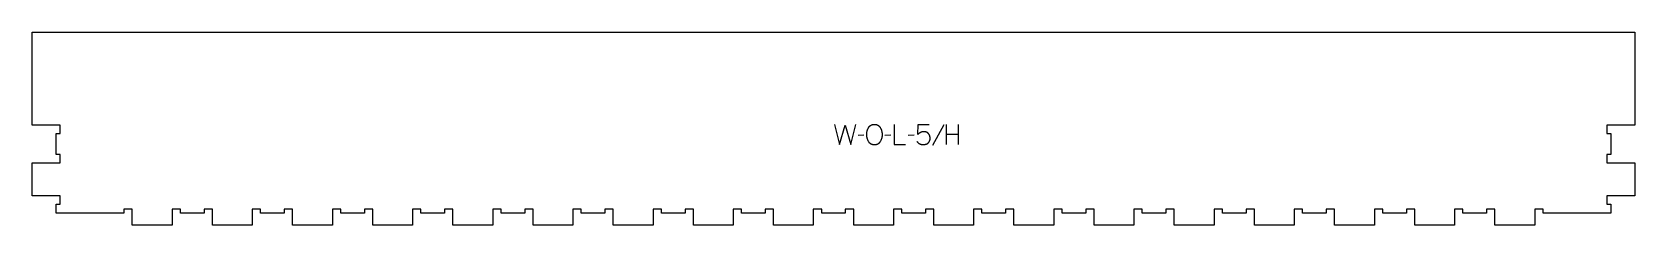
# Model space of a CAD drawing. Extents: x -1200 to 1200, y -151 to 139.
import ezdxf

# ---------------------------------------------------------------- set-up
doc = ezdxf.new("R2010")
doc.units = 0
doc.layers.add('1_ANYTOOL_1MMDEEP_LABELS_S', color=2, linetype='CONTINUOUS')
doc.layers.add('4_ANYTOOL_CUTTHROUGH_OUTSI', color=5, linetype='CONTINUOUS')

msp = doc.modelspace()

# ---------------------------------------------------------------- linework, layer by layer
at = {"layer": '1_ANYTOOL_1MMDEEP_LABELS_S'}
for p, q in [((168.7, 0), (168.7, -30)), ((187, -30), (187, 0)), ((45.6, -16.1), (36.9, -16.2)), ((85.7, -16.1), (76.9, -16.2)), ((120.6, -16.1), (111.8, -16.2)), ((165.2, -0.5), (148, -31.2)), ((187, -14.7), (168.7, -14.7))]:
    msp.add_line(p, q, dxfattribs=at)
for points in [[(1.3, 0), (9, -30), (17.4, -0.9), (25.9, -30), (33.4, 0)], [(90.8, 0), (90.8, -30), (107.9, -30)], [(124.8, -25.2), (125.1, -25.5), (125.3, -25.8), (125.5, -26.1), (125.7, -26.4), (125.9, -26.6), (126.2, -26.9), (126.4, -27.1), (126.6, -27.3), (126.9, -27.5), (127.1, -27.8), (127.4, -28), (127.6, -28.1), (127.9, -28.3), (128.2, -28.5), (128.5, -28.7), (128.7, -28.8), (129, -29), (129.3, -29.1), (129.6, -29.2), (129.9, -29.3), (130.2, -29.4), (130.5, -29.5), (130.8, -29.6), (131.1, -29.7), (131.4, -29.8), (131.8, -29.8), (132.1, -29.9), (132.4, -29.9), (132.8, -30), (133.1, -30), (133.4, -30), (133.8, -30), (134.2, -30), (134.6, -30), (135, -30), (135.4, -29.9), (135.8, -29.9), (136.2, -29.9), (136.6, -29.8), (136.9, -29.7), (137.3, -29.7), (137.6, -29.6), (138, -29.5), (138.3, -29.4), (138.7, -29.3), (139, -29.2), (139.3, -29.1), (139.6, -29), (139.8, -28.9), (139.9, -28.8), (140.1, -28.8), (140.2, -28.7), (140.4, -28.6), (140.5, -28.5), (140.7, -28.4), (140.8, -28.3), (141, -28.2), (141.1, -28.1), (141.3, -28), (141.4, -27.9), (141.5, -27.7), (141.7, -27.6), (141.8, -27.5), (141.9, -27.4), (142, -27.2), (142.2, -27.1), (142.3, -26.9), (142.4, -26.8), (142.5, -26.6), (142.6, -26.5), (142.8, -26.3), (142.9, -26.2), (143, -26), (143.1, -25.8), (143.2, -25.6), (143.3, -25.5), (143.5, -25.1), (143.7, -24.7), (143.8, -24.4), (143.9, -24.2), (144, -23.9), (144.1, -23.7), (144.2, -23.5), (144.3, -23.2), (144.3, -23), (144.4, -22.7), (144.5, -22.5), (144.5, -22.3), (144.6, -22), (144.6, -21.8), (144.6, -21.5), (144.6, -21.3), (144.6, -21.1), (144.6, -20.8), (144.6, -20.6), (144.6, -20.3), (144.6, -20), (144.6, -19.8), (144.6, -19.5), (144.6, -19.3), (144.5, -19), (144.5, -18.8), (144.5, -18.5), (144.4, -18.3), (144.4, -18), (144.3, -17.8), (144.2, -17.6), (144.2, -17.3), (144.1, -17.1), (144, -16.9), (144, -16.7), (143.9, -16.4), (143.8, -16.2), (143.7, -16), (143.6, -15.8), (143.5, -15.6), (143.4, -15.4), (143.3, -15.2), (143.2, -15), (143.1, -14.8), (142.9, -14.6), (142.8, -14.4), (142.7, -14.2), (142.5, -14), (142.4, -13.8), (142.2, -13.6), (142.1, -13.4), (141.9, -13.3), (141.8, -13.1), (141.6, -12.9), (141.4, -12.8), (141.3, -12.6), (141.1, -12.5), (140.9, -12.4), (140.7, -12.2), (140.5, -12.1), (140.3, -12), (140.1, -11.9), (139.9, -11.7), (139.7, -11.6), (139.5, -11.5), (139.3, -11.4), (139.1, -11.4), (138.9, -11.3), (138.6, -11.2), (138.4, -11.1), (138.2, -11.1), (137.9, -11), (137.7, -10.9), (137.4, -10.9), (137.2, -10.9), (136.9, -10.8), (136.7, -10.8), (136.4, -10.8), (136.1, -10.7), (135.9, -10.7), (135.6, -10.7), (135.3, -10.7), (134.9, -10.7), (134.6, -10.7), (134.3, -10.8), (133.9, -10.8), (133.6, -10.8), (133.3, -10.9), (132.9, -10.9), (132.6, -11), (132.3, -11.1), (132, -11.2), (131.7, -11.3), (131.4, -11.4), (131.1, -11.5), (130.8, -11.6), (130.6, -11.7), (130.3, -11.9), (129.7, -12.2), (129.5, -12.3), (129.2, -12.5), (128.9, -12.7), (128.7, -12.8), (128.4, -13), (128.1, -13.2), (127.9, -13.4), (127.6, -13.6), (127.3, -13.8), (127.1, -14.1), (126.8, -14.3), (126.6, -14.5), (126, -15), (126.8, 0), (143, 0)]]:
    msp.add_lwpolyline(points, dxfattribs=at)
msp.add_lwpolyline([(61.7, 0.3), (62.1, 0.3), (62.5, 0.3), (62.8, 0.3), (63, 0.3), (63.2, 0.2), (63.3, 0.2), (63.5, 0.2), (63.7, 0.2), (63.8, 0.1), (64, 0.1), (64.2, 0.1), (64.3, 0), (64.5, 0), (64.6, -0.1), (64.8, -0.1), (65, -0.2), (65.1, -0.2), (65.3, -0.3), (65.4, -0.4), (65.6, -0.4), (65.7, -0.5), (65.9, -0.6), (66, -0.6), (66.1, -0.7), (66.3, -0.8), (66.4, -0.9), (66.5, -1), (66.7, -1.1), (67.1, -1.3), (67.3, -1.5), (67.6, -1.7), (67.8, -1.9), (68.1, -2.1), (68.3, -2.4), (68.5, -2.6), (68.7, -2.8), (68.9, -3.1), (69.1, -3.3), (69.3, -3.5), (69.5, -3.8), (69.7, -4.1), (69.9, -4.3), (70.1, -4.6), (70.4, -5.2), (70.6, -5.5), (70.7, -5.8), (70.9, -6.1), (71, -6.4), (71.2, -6.7), (71.3, -7), (71.4, -7.3), (71.5, -7.6), (71.7, -7.9), (71.8, -8.2), (71.9, -8.6), (72, -8.9), (72.1, -9.2), (72.1, -9.6), (72.4, -10.6), (72.5, -11.3), (72.6, -11.9), (72.7, -12.6), (72.8, -13.2), (72.8, -13.9), (72.8, -14.5), (72.9, -15.2), (72.8, -15.8), (72.8, -16.4), (72.8, -17.1), (72.7, -17.7), (72.6, -18.4), (72.5, -19), (72.3, -19.6), (72.2, -20.3), (72, -20.9), (71.8, -21.5), (71.5, -22.2), (71.3, -22.8), (71, -23.5), (70.7, -24.1), (70.4, -24.7), (70.1, -25.4), (69.9, -25.7), (69.7, -26), (69.5, -26.3), (69.3, -26.6), (69.1, -26.8), (68.9, -27.1), (68.7, -27.4), (68.5, -27.6), (68.4, -27.7), (68.3, -27.8), (68.2, -28), (68, -28.1), (67.9, -28.2), (67.8, -28.3), (67.7, -28.4), (67.6, -28.5), (67.4, -28.6), (67.3, -28.7), (67.2, -28.8), (67.1, -28.9), (66.9, -28.9), (66.8, -29), (66.7, -29.1), (66.5, -29.2), (66.4, -29.3), (66.2, -29.4), (66.1, -29.4), (66, -29.5), (65.8, -29.6), (65.7, -29.6), (65.5, -29.7), (65.4, -29.8), (65.2, -29.8), (65.1, -29.9), (64.9, -29.9), (64.8, -30), (64.5, -30.1), (64.1, -30.2), (63.8, -30.2), (63.5, -30.3), (63.2, -30.3), (62.8, -30.4), (62.5, -30.4), (62.1, -30.5), (61.7, -30.5), (61.4, -30.5), (61, -30.5), (60.6, -30.5), (60.2, -30.4), (59.9, -30.4), (59.5, -30.3), (59.2, -30.3), (58.8, -30.2), (58.5, -30.1), (58.2, -30.1), (57.8, -30), (57.7, -29.9), (57.5, -29.9), (57.4, -29.8), (57.2, -29.7), (57.1, -29.7), (56.9, -29.6), (56.8, -29.5), (56.6, -29.5), (56.5, -29.4), (56.3, -29.3), (56.2, -29.3), (56, -29.2), (55.9, -29.1), (55.8, -29), (55.6, -28.9), (55.5, -28.8), (55.4, -28.7), (55.2, -28.6), (55.1, -28.5), (55, -28.4), (54.9, -28.3), (54.7, -28.2), (54.6, -28.1), (54.5, -28), (54.4, -27.9), (54.2, -27.8), (54.1, -27.7), (54, -27.6), (53.9, -27.4), (53.8, -27.3), (53.6, -27), (53.4, -26.8), (53.2, -26.5), (53, -26.2), (52.8, -25.9), (52.6, -25.6), (52.4, -25.3), (52.1, -24.6), (51.8, -24), (51.5, -23.3), (51.2, -22.7), (51, -22), (50.7, -21.4), (50.5, -20.7), (50.4, -20.1), (50.2, -19.4), (50.1, -18.8), (49.9, -18.1), (49.8, -17.5), (49.8, -16.8), (49.7, -16.2), (49.7, -15.5), (49.7, -14.9), (49.7, -14.2), (49.7, -13.5), (49.8, -12.8), (49.9, -12.1), (50, -11.5), (50.1, -10.8), (50.2, -10.1), (50.4, -9.5), (50.6, -8.8), (50.8, -8.2), (51, -7.6), (51.3, -6.9), (51.6, -6.3), (51.9, -5.7), (52.2, -5.1), (52.5, -4.5), (52.7, -4.2), (52.9, -3.9), (53.1, -3.6), (53.3, -3.4), (53.5, -3.1), (53.8, -2.9), (54, -2.6), (54.2, -2.4), (54.3, -2.3), (54.4, -2.2), (54.6, -2.1), (54.7, -1.9), (54.8, -1.8), (54.9, -1.7), (55.1, -1.6), (55.2, -1.5), (55.3, -1.5), (55.5, -1.4), (55.6, -1.3), (55.7, -1.2), (55.9, -1.1), (56, -1), (56.2, -0.9), (56.3, -0.9), (56.4, -0.8), (56.6, -0.7), (56.9, -0.6), (57.2, -0.5), (57.5, -0.3), (57.8, -0.2), (58.1, -0.1), (58.5, 0), (58.8, 0), (59.1, 0.1), (59.5, 0.2), (59.8, 0.2), (60.2, 0.3), (60.6, 0.3), (60.9, 0.3), (61.3, 0.3)], close=True, dxfattribs=at)
at = {"layer": '4_ANYTOOL_CUTTHROUGH_OUTSI'}
msp.add_lwpolyline([(-222.2, -126.9), (-222.2, -132.7), (-257.7, -132.7), (-257.7, -126.9, 0.414214), (-258, -126.7), (-270, -126.7, 0.414214), (-270.2, -126.9), (-270.2, -150.7), (-329.7, -150.7), (-329.7, -126.9, 0.414214), (-330, -126.7), (-342, -126.7, 0.414214), (-342.2, -126.9), (-342.2, -132.7), (-377.7, -132.7), (-377.7, -126.9, 0.414214), (-378, -126.7), (-390, -126.7, 0.414214), (-390.2, -126.9), (-390.2, -150.7), (-449.7, -150.7), (-449.7, -126.9, 0.414214), (-450, -126.7), (-462, -126.7, 0.414214), (-462.2, -126.9), (-462.2, -132.7), (-497.7, -132.7), (-497.7, -126.9, 0.414214), (-498, -126.7), (-510, -126.7, 0.414214), (-510.2, -126.9), (-510.2, -150.7), (-569.7, -150.7), (-569.7, -126.9, 0.414214), (-570, -126.7), (-582, -126.7, 0.414214), (-582.2, -126.9), (-582.2, -132.7), (-617.7, -132.7), (-617.7, -126.9, 0.414214), (-618, -126.7), (-630, -126.7, 0.414214), (-630.2, -126.9), (-630.2, -150.7), (-689.7, -150.7), (-689.7, -126.9, 0.414214), (-690, -126.7), (-702, -126.7, 0.414214), (-702.2, -126.9), (-702.2, -132.7), (-737.7, -132.7), (-737.7, -126.9, 0.414214), (-738, -126.7), (-750, -126.7, 0.414214), (-750.2, -126.9), (-750.2, -150.7), (-809.7, -150.7), (-809.7, -126.9, 0.414214), (-810, -126.7), (-822, -126.7, 0.414214), (-822.2, -126.9), (-822.2, -132.7), (-857.7, -132.7), (-857.7, -126.9, 0.414214), (-858, -126.7), (-870, -126.7, 0.414214), (-870.2, -126.9), (-870.2, -150.7), (-929.7, -150.7), (-929.7, -126.9, 0.414214), (-930, -126.7), (-942, -126.7, 0.414214), (-942.2, -126.9), (-942.2, -132.7), (-977.7, -132.7), (-977.7, -126.9, 0.414214), (-978, -126.7), (-990, -126.7, 0.414214), (-990.2, -126.9), (-990.2, -150.7), (-1049.7, -150.7), (-1049.7, -126.9, 0.414214), (-1050, -126.7), (-1062, -126.7, 0.414214), (-1062.2, -126.9), (-1062.2, -132.7), (-1163.7, -132.7), (-1163.7, -119.2), (-1158, -119.2, 0.414214), (-1157.7, -118.9), (-1157.7, -106.9, 0.414214), (-1158, -106.7), (-1199.7, -106.7), (-1199.7, -57.2), (-1158, -57.2, 0.414214), (-1157.7, -56.9), (-1157.7, -44.9, 0.414214), (-1158, -44.7), (-1163.7, -44.7), (-1163.7, -13.2), (-1158, -13.2, 0.414214), (-1157.7, -12.9), (-1157.7, -0.9, 0.414214), (-1158, -0.7), (-1199.7, -0.7), (-1199.7, 138.8), (0, 138.8), (1199.7, 138.8), (1199.7, -0.7), (1158, -0.7, 0.414214), (1157.7, -0.9), (1157.7, -12.9, 0.414214), (1158, -13.2), (1163.7, -13.2), (1163.7, -44.7), (1158, -44.7, 0.414214), (1157.7, -44.9), (1157.7, -56.9, 0.414214), (1158, -57.2), (1199.7, -57.2), (1199.7, -106.7), (1158, -106.7, 0.414214), (1157.7, -106.9), (1157.7, -118.9, 0.414214), (1158, -119.2), (1163.7, -119.2), (1163.7, -132.7), (1062.2, -132.7), (1062.2, -126.9, 0.414214), (1062, -126.7), (1050, -126.7, 0.414214), (1049.7, -126.9), (1049.7, -150.7), (990.2, -150.7), (990.2, -126.9, 0.414214), (990, -126.7), (978, -126.7, 0.414214), (977.7, -126.9), (977.7, -132.7), (942.2, -132.7), (942.2, -126.9, 0.414214), (942, -126.7), (930, -126.7, 0.414214), (929.7, -126.9), (929.7, -150.7), (870.2, -150.7), (870.2, -126.9, 0.414214), (870, -126.7), (858, -126.7, 0.414214), (857.7, -126.9), (857.7, -132.7), (822.2, -132.7), (822.2, -126.9, 0.414214), (822, -126.7), (810, -126.7, 0.414214), (809.7, -126.9), (809.7, -150.7), (750.2, -150.7), (750.2, -126.9, 0.414214), (750, -126.7), (738, -126.7, 0.414214), (737.7, -126.9), (737.7, -132.7), (702.2, -132.7), (702.2, -126.9, 0.414214), (702, -126.7), (690, -126.7, 0.414214), (689.7, -126.9), (689.7, -150.7), (630.2, -150.7), (630.2, -126.9, 0.414214), (630, -126.7), (618, -126.7, 0.414214), (617.7, -126.9), (617.7, -132.7), (582.2, -132.7), (582.2, -126.9, 0.414214), (582, -126.7), (570, -126.7, 0.414214), (569.7, -126.9), (569.7, -150.7), (510.2, -150.7), (510.2, -126.9, 0.414214), (510, -126.7), (498, -126.7, 0.414214), (497.7, -126.9), (497.7, -132.7), (462.2, -132.7), (462.2, -126.9, 0.414214), (462, -126.7), (450, -126.7, 0.414214), (449.7, -126.9), (449.7, -150.7), (390.2, -150.7), (390.2, -126.9, 0.414214), (390, -126.7), (378, -126.7, 0.414214), (377.7, -126.9), (377.7, -132.7), (342.2, -132.7), (342.2, -126.9, 0.414214), (342, -126.7), (330, -126.7, 0.414214), (329.7, -126.9), (329.7, -150.7), (270.2, -150.7), (270.2, -126.9, 0.414214), (270, -126.7), (258, -126.7, 0.414214), (257.7, -126.9), (257.7, -132.7), (222.2, -132.7), (222.2, -126.9, 0.414213), (222, -126.7), (210, -126.7, 0.414214), (209.7, -126.9), (209.7, -150.7), (150.2, -150.7), (150.2, -126.9, 0.414214), (150, -126.7), (138, -126.7, 0.414214), (137.7, -126.9), (137.7, -132.7), (102.2, -132.7), (102.2, -126.9, 0.414213), (102, -126.7), (90, -126.7, 0.414214), (89.7, -126.9), (89.7, -150.7), (30.2, -150.7), (30.2, -126.9, 0.414214), (30, -126.7), (18, -126.7, 0.414214), (17.7, -126.9), (17.7, -132.7), (-17.7, -132.7), (-17.7, -126.9, 0.414214), (-18, -126.7), (-30, -126.7, 0.414214), (-30.2, -126.9), (-30.2, -150.7), (-89.7, -150.7), (-89.7, -126.9, 0.414214), (-90, -126.7), (-102, -126.7, 0.414214), (-102.2, -126.9), (-102.2, -132.7), (-137.7, -132.7), (-137.7, -126.9, 0.414214), (-138, -126.7), (-150, -126.7, 0.414214), (-150.2, -126.9), (-150.2, -150.7), (-209.7, -150.7), (-209.7, -126.9, 0.414214), (-210, -126.7), (-222, -126.7, 0.414214)], format="xyb", close=True, dxfattribs=at)

doc.saveas('drawing.dxf')
